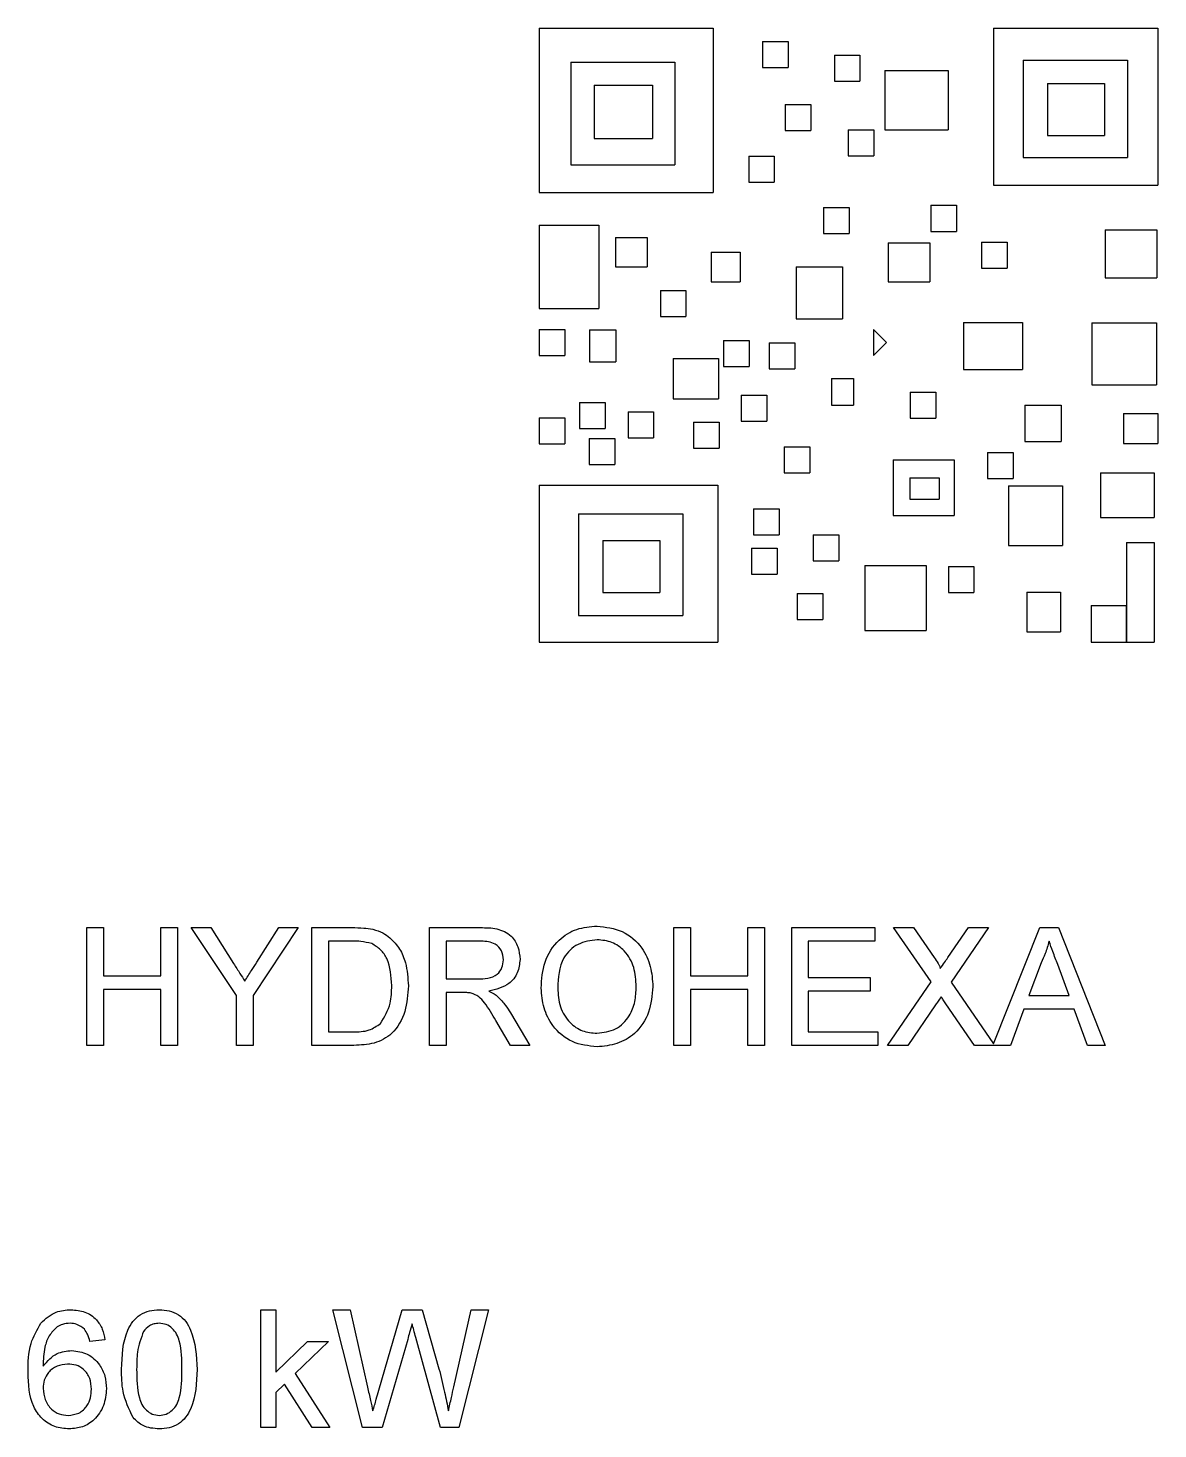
# Model space of a CAD drawing. Extents: x 75 to 2075, y 25 to 1460.
# Drawn here: x 674.21 to 713.65, y 1237.55 to 1286.43 of the extents above; entities that cross this region are included whole.
import ezdxf

# ---------------------------------------------------------------- set-up
doc = ezdxf.new("R2010")
doc.units = 0
doc.header["$LTSCALE"] = 5
doc.linetypes.add('SLD-KATı', pattern=[0])
doc.layers.get('0').update_dxf_attribs({"linetype": 'CONTINUOUS'})

msp = doc.modelspace()

# ---------------------------------------------------------------- linework, layer by layer
at = {"color": 7, "linetype": 'SLD-KATı'}
for p, q in [((692.053, 1286.434), (698.119, 1286.434)), ((692.053, 1286.434), (692.053, 1280.694)), ((698.119, 1286.434), (698.119, 1280.694)), ((707.905, 1286.434), (707.905, 1280.948)), ((707.905, 1286.434), (713.639, 1286.434)), ((713.639, 1286.434), (713.639, 1280.948)), ((699.846, 1285.966), (699.846, 1285.057)), ((699.846, 1285.966), (700.738, 1285.966)), ((700.738, 1285.966), (700.738, 1285.057)), ((693.149, 1285.24), (693.149, 1281.658)), ((693.149, 1285.24), (696.79, 1285.24)), ((696.79, 1285.24), (696.79, 1281.658)), ((702.352, 1285.482), (702.352, 1284.574)), ((702.352, 1285.482), (703.245, 1285.482)), ((703.245, 1285.482), (703.245, 1284.574)), ((708.947, 1285.318), (708.947, 1281.912)), ((708.947, 1285.318), (712.588, 1285.318)), ((712.588, 1285.318), (712.588, 1281.912)), ((699.846, 1285.057), (700.738, 1285.057)), ((704.112, 1284.954), (706.33, 1284.954)), ((704.112, 1284.954), (704.112, 1282.887)), ((706.33, 1284.954), (706.33, 1282.887)), ((693.964, 1284.442), (696.007, 1284.442)), ((693.964, 1284.442), (693.964, 1282.578)), ((696.007, 1284.442), (696.007, 1282.578)), ((702.352, 1284.574), (703.245, 1284.574)), ((709.788, 1284.497), (711.78, 1284.497)), ((709.788, 1284.497), (709.788, 1282.679)), ((711.78, 1284.497), (711.78, 1282.679)), ((700.637, 1283.767), (700.637, 1282.858)), ((700.637, 1283.767), (701.53, 1283.767)), ((701.53, 1283.767), (701.53, 1282.858)), ((700.637, 1282.858), (701.53, 1282.858)), ((702.836, 1282.887), (703.729, 1282.887)), ((702.836, 1282.887), (702.836, 1281.979)), ((703.729, 1282.887), (703.729, 1281.979)), ((704.112, 1282.887), (706.33, 1282.887)), ((693.964, 1282.578), (696.007, 1282.578)), ((709.788, 1282.679), (711.78, 1282.679)), ((699.362, 1281.963), (699.362, 1281.055)), ((699.362, 1281.963), (700.254, 1281.963)), ((700.254, 1281.963), (700.254, 1281.055)), ((702.836, 1281.979), (703.729, 1281.979)), ((708.947, 1281.912), (712.588, 1281.912)), ((693.149, 1281.658), (696.79, 1281.658)), ((699.362, 1281.055), (700.254, 1281.055)), ((707.905, 1280.948), (713.639, 1280.948)), ((692.053, 1280.694), (698.119, 1280.694)), ((701.977, 1280.17), (701.977, 1279.261)), ((701.977, 1280.17), (702.87, 1280.17)), ((702.87, 1280.17), (702.87, 1279.261)), ((705.723, 1280.247), (705.723, 1279.338)), ((705.723, 1280.247), (706.615, 1280.247)), ((706.615, 1280.247), (706.615, 1279.338)), ((692.048, 1279.56), (692.048, 1276.644)), ((692.048, 1279.56), (694.126, 1279.56)), ((694.126, 1279.56), (694.126, 1276.644)), ((711.804, 1279.388), (713.614, 1279.388)), ((711.804, 1279.388), (711.804, 1277.716)), ((713.614, 1279.388), (713.614, 1277.716)), ((694.71, 1279.127), (694.71, 1278.097)), ((694.71, 1279.127), (695.817, 1279.127)), ((695.817, 1279.127), (695.817, 1278.097)), ((701.977, 1279.261), (702.87, 1279.261)), ((704.233, 1278.944), (705.682, 1278.944)), ((704.233, 1278.944), (704.233, 1277.582)), ((705.682, 1278.944), (705.682, 1277.582)), ((705.723, 1279.338), (706.615, 1279.338)), ((707.493, 1278.964), (707.493, 1278.056)), ((707.493, 1278.964), (708.386, 1278.964)), ((708.386, 1278.964), (708.386, 1278.056)), ((698.05, 1278.612), (698.05, 1277.582)), ((698.05, 1278.612), (699.069, 1278.612)), ((699.069, 1278.612), (699.069, 1277.582)), ((694.71, 1278.097), (695.817, 1278.097)), ((701.023, 1278.097), (702.641, 1278.097)), ((701.023, 1278.097), (701.023, 1276.292)), ((702.641, 1278.097), (702.641, 1276.292)), ((707.493, 1278.056), (708.386, 1278.056)), ((698.05, 1277.582), (699.069, 1277.582)), ((704.233, 1277.582), (705.682, 1277.582)), ((711.804, 1277.716), (713.614, 1277.716)), ((696.281, 1277.27), (696.281, 1276.362)), ((696.281, 1277.27), (697.174, 1277.27)), ((697.174, 1277.27), (697.174, 1276.362)), ((692.048, 1276.644), (694.126, 1276.644)), ((696.281, 1276.362), (697.174, 1276.362)), ((701.023, 1276.292), (702.641, 1276.292)), ((706.863, 1276.159), (708.923, 1276.159)), ((706.863, 1276.159), (706.863, 1274.513)), ((708.923, 1276.159), (708.923, 1274.513)), ((711.335, 1276.15), (713.602, 1276.15)), ((711.335, 1276.15), (711.335, 1273.986)), ((713.602, 1276.15), (713.602, 1273.986)), ((692.048, 1275.911), (692.048, 1275.003)), ((692.048, 1275.911), (692.941, 1275.911)), ((692.941, 1275.911), (692.941, 1275.003)), ((693.807, 1275.901), (693.807, 1274.79)), ((693.807, 1275.901), (694.728, 1275.901)), ((694.728, 1275.901), (694.728, 1274.79)), ((698.488, 1275.526), (698.488, 1274.618)), ((698.488, 1275.526), (699.38, 1275.526)), ((699.38, 1275.526), (699.38, 1274.618)), ((703.722, 1275.911), (704.168, 1275.457)), ((703.722, 1275.911), (703.722, 1275.003)), ((703.722, 1275.003), (704.168, 1275.457)), ((692.048, 1275.003), (692.941, 1275.003)), ((700.078, 1275.449), (700.078, 1274.541)), ((700.078, 1275.449), (700.971, 1275.449)), ((700.971, 1275.449), (700.971, 1274.541)), ((693.807, 1274.79), (694.728, 1274.79)), ((696.724, 1274.904), (696.724, 1273.499)), ((696.724, 1274.904), (698.305, 1274.904)), ((698.305, 1274.904), (698.305, 1273.499)), ((698.488, 1274.618), (699.38, 1274.618)), ((700.078, 1274.541), (700.971, 1274.541)), ((706.863, 1274.513), (708.923, 1274.513)), ((702.257, 1274.201), (703.025, 1274.201)), ((702.257, 1274.201), (702.257, 1273.279)), ((703.025, 1274.201), (703.025, 1273.279)), ((711.335, 1273.986), (713.602, 1273.986)), ((696.724, 1273.499), (698.305, 1273.499)), ((699.104, 1273.627), (699.104, 1272.719)), ((699.104, 1273.627), (699.996, 1273.627)), ((699.996, 1273.627), (699.996, 1272.719)), ((705.004, 1273.73), (705.004, 1272.822)), ((705.004, 1273.73), (705.897, 1273.73)), ((705.897, 1273.73), (705.897, 1272.822)), ((693.459, 1273.371), (693.459, 1272.463)), ((693.459, 1273.371), (694.352, 1273.371)), ((694.352, 1273.371), (694.352, 1272.463)), ((695.153, 1273.037), (695.153, 1272.129)), ((695.153, 1273.037), (696.045, 1273.037)), ((696.045, 1273.037), (696.045, 1272.129)), ((702.257, 1273.279), (703.025, 1273.279)), ((708.997, 1273.279), (710.27, 1273.279)), ((708.997, 1273.279), (708.997, 1272.006)), ((710.27, 1273.279), (710.27, 1272.006)), ((692.048, 1272.832), (692.048, 1271.924)), ((692.048, 1272.832), (692.941, 1272.832)), ((692.941, 1272.832), (692.941, 1271.924)), ((697.436, 1272.678), (697.436, 1271.77)), ((697.436, 1272.678), (698.329, 1272.678)), ((698.329, 1272.678), (698.329, 1271.77)), ((699.104, 1272.719), (699.996, 1272.719)), ((705.004, 1272.822), (705.897, 1272.822)), ((712.44, 1272.987), (712.44, 1271.933)), ((712.44, 1272.987), (713.649, 1272.987)), ((713.649, 1272.987), (713.649, 1271.933)), ((693.459, 1272.463), (694.352, 1272.463)), ((693.793, 1272.113), (694.685, 1272.113)), ((693.793, 1272.113), (693.793, 1271.205)), ((694.685, 1272.113), (694.685, 1271.205)), ((695.153, 1272.129), (696.045, 1272.129)), ((692.048, 1271.924), (692.941, 1271.924)), ((697.436, 1271.77), (698.329, 1271.77)), ((700.602, 1271.816), (700.602, 1270.908)), ((700.602, 1271.816), (701.495, 1271.816)), ((701.495, 1271.816), (701.495, 1270.908)), ((707.698, 1271.626), (707.698, 1270.718)), ((707.698, 1271.626), (708.591, 1271.626)), ((708.591, 1271.626), (708.591, 1270.718)), ((708.997, 1272.006), (710.27, 1272.006)), ((712.44, 1271.933), (713.649, 1271.933)), ((693.793, 1271.205), (694.685, 1271.205)), ((704.4, 1271.362), (706.532, 1271.362)), ((704.4, 1271.362), (704.4, 1269.427)), ((706.532, 1271.362), (706.532, 1269.427)), ((700.602, 1270.908), (701.495, 1270.908)), ((704.984, 1270.741), (704.984, 1269.996)), ((704.984, 1270.741), (706.006, 1270.741)), ((706.006, 1270.741), (706.006, 1269.996)), ((707.698, 1270.718), (708.591, 1270.718)), ((711.646, 1270.914), (711.646, 1269.351)), ((711.646, 1270.914), (713.52, 1270.914)), ((713.52, 1270.914), (713.52, 1269.351)), ((692.048, 1270.487), (692.048, 1265.001)), ((692.048, 1270.487), (698.283, 1270.487)), ((698.283, 1270.487), (698.283, 1265.001)), ((708.427, 1270.46), (710.314, 1270.46)), ((708.427, 1270.46), (708.427, 1268.378)), ((710.314, 1270.46), (710.314, 1268.378)), ((699.532, 1269.654), (699.532, 1268.745)), ((699.532, 1269.654), (700.425, 1269.654)), ((700.425, 1269.654), (700.425, 1268.745)), ((704.984, 1269.996), (706.006, 1269.996)), ((693.427, 1269.482), (697.068, 1269.482)), ((693.427, 1269.482), (693.427, 1265.932)), ((697.068, 1269.482), (697.068, 1265.932)), ((704.4, 1269.427), (706.532, 1269.427)), ((711.646, 1269.351), (713.52, 1269.351)), ((699.532, 1268.745), (700.425, 1268.745)), ((701.618, 1268.753), (702.511, 1268.753)), ((701.618, 1268.753), (701.618, 1267.844)), ((702.511, 1268.753), (702.511, 1267.844)), ((694.268, 1268.55), (696.259, 1268.55)), ((694.268, 1268.55), (694.268, 1266.733)), ((696.259, 1268.55), (696.259, 1266.733)), ((699.462, 1268.286), (699.462, 1267.378)), ((699.462, 1268.286), (700.354, 1268.286)), ((700.354, 1268.286), (700.354, 1267.378)), ((708.427, 1268.378), (710.314, 1268.378)), ((712.549, 1268.477), (712.549, 1265.001)), ((712.549, 1268.477), (713.514, 1268.477)), ((713.514, 1268.477), (713.514, 1265.001)), ((701.618, 1267.844), (702.511, 1267.844)), ((703.412, 1267.676), (705.562, 1267.676)), ((703.412, 1267.676), (703.412, 1265.415)), ((705.562, 1267.676), (705.562, 1265.415)), ((706.334, 1267.649), (707.226, 1267.649)), ((706.334, 1267.649), (706.334, 1266.741)), ((707.226, 1267.649), (707.226, 1266.741)), ((699.462, 1267.378), (700.354, 1267.378)), ((694.268, 1266.733), (696.259, 1266.733)), ((701.057, 1266.707), (701.057, 1265.799)), ((701.057, 1266.707), (701.95, 1266.707)), ((701.95, 1266.707), (701.95, 1265.799)), ((706.334, 1266.741), (707.226, 1266.741)), ((709.071, 1266.743), (709.071, 1265.359)), ((709.071, 1266.743), (710.242, 1266.743)), ((710.242, 1266.743), (710.242, 1265.359)), ((711.312, 1266.28), (712.539, 1266.28)), ((711.312, 1266.28), (711.312, 1265.001)), ((712.539, 1266.28), (712.539, 1265.001)), ((693.427, 1265.932), (697.068, 1265.932)), ((701.057, 1265.799), (701.95, 1265.799)), ((703.412, 1265.415), (705.562, 1265.415)), ((709.071, 1265.359), (710.242, 1265.359)), ((692.048, 1265.001), (698.283, 1265.001)), ((711.312, 1265.001), (712.539, 1265.001)), ((712.549, 1265.001), (713.514, 1265.001)), ((676.261, 1255.043), (676.84, 1255.043)), ((676.261, 1250.934), (676.261, 1255.043)), ((676.84, 1255.043), (676.84, 1253.357)), ((678.842, 1255.043), (679.422, 1255.043)), ((678.842, 1253.357), (678.842, 1255.043)), ((679.422, 1255.043), (679.422, 1250.934)), ((679.902, 1255.043), (680.588, 1255.043)), ((681.482, 1252.675), (679.902, 1255.043)), ((680.588, 1255.043), (681.384, 1253.787)), ((683.642, 1255.043), (682.062, 1252.675)), ((682.191, 1253.834), (682.957, 1255.043)), ((682.957, 1255.043), (683.642, 1255.043)), ((684.111, 1255.043), (685.516, 1255.043)), ((684.111, 1250.934), (684.111, 1255.043)), ((688.22, 1255.043), (690.003, 1255.043)), ((688.22, 1250.934), (688.22, 1255.043)), ((696.755, 1255.043), (697.334, 1255.043)), ((696.755, 1250.934), (696.755, 1255.043)), ((697.334, 1255.043), (697.334, 1253.357)), ((699.336, 1255.043), (699.916, 1255.043)), ((699.336, 1253.357), (699.336, 1255.043)), ((699.916, 1255.043), (699.916, 1250.934)), ((700.864, 1255.043), (703.762, 1255.043)), ((700.864, 1250.934), (700.864, 1255.043)), ((703.762, 1255.043), (703.762, 1254.569)), ((704.419, 1255.043), (705.117, 1255.043)), ((705.727, 1253.145), (704.419, 1255.043)), ((705.117, 1255.043), (705.834, 1254.002)), ((706.315, 1254.002), (707.03, 1255.043)), ((707.738, 1255.043), (706.43, 1253.138)), ((707.03, 1255.043), (707.738, 1255.043)), ((707.91, 1250.989), (709.52, 1255.043)), ((709.52, 1255.043), (710.173, 1255.043)), ((710.173, 1255.043), (711.805, 1250.934)), ((685.523, 1254.569), (684.69, 1254.569)), ((684.69, 1254.569), (684.69, 1251.408)), ((690.024, 1254.569), (688.8, 1254.569)), ((688.8, 1254.569), (688.8, 1253.252)), ((701.444, 1254.569), (701.444, 1253.304)), ((703.762, 1254.569), (701.444, 1254.569)), ((709.566, 1253.81), (709.145, 1252.672)), ((710.548, 1252.672), (710.149, 1253.752)), ((676.84, 1253.357), (678.842, 1253.357)), ((688.8, 1253.252), (689.9, 1253.252)), ((697.334, 1253.357), (699.336, 1253.357)), ((701.444, 1253.304), (703.604, 1253.304)), ((703.604, 1253.304), (703.604, 1252.83)), ((704.208, 1250.934), (705.727, 1253.145)), ((706.43, 1253.138), (707.91, 1250.989)), ((676.84, 1252.883), (676.84, 1250.934)), ((678.842, 1252.883), (676.84, 1252.883)), ((678.842, 1250.934), (678.842, 1252.883)), ((681.482, 1250.934), (681.482, 1252.675)), ((682.062, 1252.675), (682.062, 1250.934)), ((688.8, 1252.777), (688.8, 1250.934)), ((689.393, 1252.777), (688.8, 1252.777)), ((697.334, 1252.883), (697.334, 1250.934)), ((699.336, 1252.883), (697.334, 1252.883)), ((699.336, 1250.934), (699.336, 1252.883)), ((701.444, 1252.83), (701.444, 1251.408)), ((703.604, 1252.83), (701.444, 1252.83)), ((709.145, 1252.672), (710.548, 1252.672)), ((691.044, 1252.068), (691.718, 1250.934)), ((705.887, 1252.348), (704.915, 1250.934)), ((707.25, 1250.934), (706.249, 1252.386)), ((708.971, 1252.198), (708.503, 1250.934)), ((710.722, 1252.198), (708.971, 1252.198)), ((711.19, 1250.934), (710.722, 1252.198)), ((691.053, 1250.934), (690.541, 1251.801)), ((684.69, 1251.408), (685.537, 1251.408)), ((701.444, 1251.408), (703.867, 1251.408)), ((703.867, 1251.408), (703.867, 1250.934)), ((676.84, 1250.934), (676.261, 1250.934)), ((679.422, 1250.934), (678.842, 1250.934)), ((682.062, 1250.934), (681.482, 1250.934)), ((685.583, 1250.934), (684.111, 1250.934)), ((688.8, 1250.934), (688.22, 1250.934)), ((691.718, 1250.934), (691.053, 1250.934)), ((697.334, 1250.934), (696.755, 1250.934)), ((699.916, 1250.934), (699.336, 1250.934)), ((703.867, 1250.934), (700.864, 1250.934)), ((704.915, 1250.934), (704.208, 1250.934)), ((708.503, 1250.934), (707.25, 1250.934)), ((711.805, 1250.934), (711.19, 1250.934)), ((682.329, 1241.71), (682.855, 1241.71)), ((682.329, 1237.6), (682.329, 1241.71)), ((682.855, 1241.71), (682.855, 1239.53)), ((684.848, 1241.71), (685.447, 1241.71)), ((685.883, 1237.6), (684.848, 1241.71)), ((685.447, 1241.71), (686.057, 1239.007)), ((686.456, 1238.905), (687.268, 1241.71)), ((687.268, 1241.71), (687.965, 1241.71)), ((687.965, 1241.71), (688.552, 1239.651)), ((689.07, 1239.023), (689.676, 1241.71)), ((690.275, 1241.71), (689.239, 1237.6)), ((689.676, 1241.71), (690.275, 1241.71)), ((676.893, 1240.656), (676.366, 1240.603)), ((682.855, 1239.53), (683.957, 1240.603)), ((684.69, 1240.603), (683.537, 1239.48)), ((683.957, 1240.603), (684.69, 1240.603)), ((687.459, 1240.675), (686.569, 1237.6)), ((688.602, 1237.6), (687.743, 1240.741)), ((683.537, 1239.48), (684.743, 1237.6)), ((683.158, 1239.111), (682.855, 1238.816)), ((682.855, 1238.816), (682.855, 1237.6)), ((684.127, 1237.6), (683.158, 1239.111)), ((682.855, 1237.6), (682.329, 1237.6)), ((684.743, 1237.6), (684.127, 1237.6)), ((686.569, 1237.6), (685.883, 1237.6)), ((689.239, 1237.6), (688.602, 1237.6))]:
    msp.add_line(p, q, dxfattribs=at)
for points, knots in [([(685.516, 1255.043), (685.652, 1255.042), (685.896, 1255.041), (686.136, 1255.001), (686.242, 1254.984)], [0, 0, 0, 0, 0.560169, 1, 1, 1, 1]), ([(686.242, 1254.984), (686.364, 1254.949), (686.581, 1254.886), (686.761, 1254.75), (686.84, 1254.69)], [0, 0, 0, 0, 0.5598278, 1, 1, 1, 1]), ([(690.003, 1255.043), (690.193, 1255.041), (690.569, 1255.037), (691.075, 1254.813), (691.336, 1254.379), (691.366, 1254.083), (691.381, 1253.935)], [0, 0, 0, 0, 0.281675, 0.559215, 0.77942, 1, 1, 1, 1]), ([(692.119, 1252.934), (692.139, 1253.242), (692.179, 1253.857), (692.659, 1254.604), (693.345, 1255.037), (693.828, 1255.076), (694.07, 1255.096)], [0, 0, 0, 0, 0.280567, 0.559574, 0.77956, 1, 1, 1, 1]), ([(694.07, 1255.096), (694.373, 1255.06), (694.977, 1254.989), (695.643, 1254.408), (695.969, 1253.693), (696.001, 1253.219), (696.017, 1252.982)], [0, 0, 0, 0, 0.279564, 0.558581, 0.779087, 1, 1, 1, 1]), ([(686.202, 1254.484), (686.078, 1254.514), (685.854, 1254.569), (685.625, 1254.569), (685.523, 1254.569)], [0, 0, 0, 0, 0.5592476, 1, 1, 1, 1]), ([(686.903, 1253.019), (686.885, 1253.345), (686.859, 1253.8), (686.531, 1254.291), (686.312, 1254.42), (686.202, 1254.484)], [0, 0, 0, 0, 0.559149, 0.780036, 1, 1, 1, 1]), ([(686.84, 1254.69), (686.96, 1254.565), (687.202, 1254.314), (687.437, 1253.728), (687.465, 1253.282), (687.483, 1253.01)], [0, 0, 0, 0, 0.279769, 0.559912, 1, 1, 1, 1]), ([(690.802, 1253.923), (690.789, 1254.03), (690.764, 1254.245), (690.478, 1254.541), (690.197, 1254.558), (690.024, 1254.569)], [0, 0, 0, 0, 0.280417, 0.559976, 1, 1, 1, 1]), ([(694.074, 1254.621), (693.843, 1254.59), (693.382, 1254.528), (692.749, 1253.907), (692.718, 1253.299), (692.698, 1252.927)], [0, 0, 0, 0, 0.280128, 0.559659, 1, 1, 1, 1]), ([(695.438, 1252.986), (695.424, 1253.21), (695.396, 1253.657), (695.088, 1254.223), (694.602, 1254.566), (694.25, 1254.603), (694.074, 1254.621)], [0, 0, 0, 0, 0.2807942, 0.5600647, 0.7799875, 1, 1, 1, 1]), ([(709.847, 1254.569), (709.807, 1254.422), (709.737, 1254.16), (709.618, 1253.917), (709.566, 1253.81)], [0, 0, 0, 0, 0.559961, 1, 1, 1, 1]), ([(710.149, 1253.752), (710.092, 1253.904), (709.991, 1254.177), (709.891, 1254.449), (709.847, 1254.569)], [0, 0, 0, 0, 0.560023, 1, 1, 1, 1]), ([(705.834, 1254.002), (705.88, 1253.932), (705.944, 1253.835), (706.023, 1253.707), (706.039, 1253.642), (706.047, 1253.611)], [0, 0, 0, 0, 0.561258, 0.781734, 1, 1, 1, 1]), ([(706.047, 1253.611), (706.097, 1253.684), (706.186, 1253.814), (706.276, 1253.944), (706.315, 1254.002)], [0, 0, 0, 0, 0.559975, 1, 1, 1, 1]), ([(681.384, 1253.787), (681.457, 1253.673), (681.587, 1253.469), (681.716, 1253.265), (681.773, 1253.175)], [0, 0, 0, 0, 0.56004, 1, 1, 1, 1]), ([(681.773, 1253.175), (681.851, 1253.298), (681.991, 1253.517), (682.13, 1253.737), (682.191, 1253.834)], [0, 0, 0, 0, 0.56, 1, 1, 1, 1]), ([(689.9, 1253.252), (690.02, 1253.254), (690.258, 1253.258), (690.587, 1253.374), (690.77, 1253.641), (690.791, 1253.829), (690.802, 1253.923)], [0, 0, 0, 0, 0.281561, 0.560227, 0.77986, 1, 1, 1, 1]), ([(691.381, 1253.935), (691.364, 1253.774), (691.33, 1253.454), (690.952, 1252.98), (690.542, 1252.887), (690.291, 1252.83)], [0, 0, 0, 0, 0.280521, 0.560512, 1, 1, 1, 1]), ([(687.483, 1253.01), (687.462, 1252.71), (687.421, 1252.112), (687.002, 1251.339), (686.292, 1250.963), (685.82, 1250.943), (685.583, 1250.934)], [0, 0, 0, 0, 0.280839, 0.5599483, 0.7790676, 1, 1, 1, 1]), ([(686.508, 1251.698), (686.645, 1251.926), (686.892, 1252.335), (686.9, 1252.809), (686.903, 1253.019)], [0, 0, 0, 0, 0.5574596, 1, 1, 1, 1]), ([(694.065, 1251.355), (694.291, 1251.384), (694.742, 1251.441), (695.209, 1251.911), (695.413, 1252.456), (695.429, 1252.809), (695.438, 1252.986)], [0, 0, 0, 0, 0.2790971, 0.5581861, 0.7788073, 1, 1, 1, 1]), ([(696.017, 1252.982), (695.991, 1252.68), (695.939, 1252.079), (695.461, 1251.349), (694.776, 1250.95), (694.304, 1250.904), (694.068, 1250.881)], [0, 0, 0, 0, 0.280348, 0.559503, 0.779635, 1, 1, 1, 1]), ([(689.679, 1252.759), (689.626, 1252.765), (689.531, 1252.778), (689.435, 1252.778), (689.393, 1252.777)], [0, 0, 0, 0, 0.559849, 1, 1, 1, 1]), ([(690.541, 1251.801), (690.415, 1252.011), (690.239, 1252.304), (689.953, 1252.651), (689.77, 1252.723), (689.679, 1252.759)], [0, 0, 0, 0, 0.560874, 0.780727, 1, 1, 1, 1]), ([(690.291, 1252.83), (690.355, 1252.799), (690.469, 1252.742), (690.567, 1252.663), (690.611, 1252.628)], [0, 0, 0, 0, 0.56015, 1, 1, 1, 1]), ([(690.611, 1252.628), (690.702, 1252.532), (690.866, 1252.36), (690.989, 1252.157), (691.044, 1252.068)], [0, 0, 0, 0, 0.559818, 1, 1, 1, 1]), ([(694.068, 1250.881), (693.771, 1250.915), (693.178, 1250.983), (692.52, 1251.545), (692.18, 1252.237), (692.139, 1252.701), (692.119, 1252.934)], [0, 0, 0, 0, 0.279597, 0.558765, 0.779307, 1, 1, 1, 1]), ([(692.698, 1252.927), (692.712, 1252.707), (692.74, 1252.269), (693.071, 1251.732), (693.548, 1251.404), (693.893, 1251.371), (694.065, 1251.355)], [0, 0, 0, 0, 0.2806721, 0.5598842, 0.7798522, 1, 1, 1, 1]), ([(706.081, 1252.63), (706.044, 1252.578), (705.979, 1252.484), (705.915, 1252.389), (705.887, 1252.348)], [0, 0, 0, 0, 0.56002, 1, 1, 1, 1]), ([(706.249, 1252.386), (706.218, 1252.431), (706.161, 1252.512), (706.105, 1252.594), (706.081, 1252.63)], [0, 0, 0, 0, 0.559892, 1, 1, 1, 1]), ([(685.537, 1251.408), (685.737, 1251.408), (686.092, 1251.408), (686.381, 1251.61), (686.508, 1251.698)], [0, 0, 0, 0, 0.561863, 1, 1, 1, 1]), ([(674.206, 1239.524), (674.212, 1239.868), (674.221, 1240.48), (674.522, 1241.01), (674.654, 1241.243)], [0, 0, 0, 0, 0.56141, 1, 1, 1, 1]), ([(674.654, 1241.243), (674.823, 1241.396), (675.125, 1241.669), (675.529, 1241.697), (675.707, 1241.71)], [0, 0, 0, 0, 0.558384, 1, 1, 1, 1]), ([(675.672, 1241.235), (675.584, 1241.229), (675.426, 1241.217), (675.286, 1241.145), (675.224, 1241.114)], [0, 0, 0, 0, 0.559692, 1, 1, 1, 1]), ([(676.176, 1241.025), (676.094, 1241.093), (675.946, 1241.215), (675.756, 1241.229), (675.672, 1241.235)], [0, 0, 0, 0, 0.559006, 1, 1, 1, 1]), ([(675.707, 1241.71), (675.872, 1241.696), (676.201, 1241.669), (676.591, 1241.399), (676.821, 1241.037), (676.869, 1240.783), (676.893, 1240.656)], [0, 0, 0, 0, 0.280051, 0.55919, 0.779378, 1, 1, 1, 1]), ([(677.473, 1239.627), (677.488, 1240.101), (677.508, 1240.694), (677.857, 1241.305), (678.114, 1241.548), (678.441, 1241.689), (678.673, 1241.703), (678.79, 1241.71)], [0, 0, 0, 0, 0.4991464, 0.6245256, 0.7495983, 0.8746732, 1, 1, 1, 1]), ([(678.784, 1241.235), (678.724, 1241.231), (678.605, 1241.224), (678.404, 1241.138), (678.301, 1241.024), (678.237, 1240.954)], [0, 0, 0, 0, 0.280458, 0.560694, 1, 1, 1, 1]), ([(679.58, 1239.629), (679.576, 1239.965), (679.572, 1240.387), (679.406, 1240.866), (679.249, 1241.065), (679.036, 1241.212), (678.868, 1241.227), (678.784, 1241.235)], [0, 0, 0, 0, 0.5003552, 0.6255281, 0.7505192, 0.875258, 1, 1, 1, 1]), ([(678.79, 1241.71), (678.906, 1241.702), (679.139, 1241.687), (679.465, 1241.547), (679.728, 1241.309), (680.053, 1240.685), (680.083, 1240.097), (680.107, 1239.627)], [0, 0, 0, 0, 0.125372, 0.250641, 0.375695, 0.501119, 1, 1, 1, 1]), ([(675.224, 1241.114), (675.124, 1241.014), (674.923, 1240.814), (674.752, 1240.328), (674.74, 1239.967), (674.733, 1239.745)], [0, 0, 0, 0, 0.279356, 0.559147, 1, 1, 1, 1]), ([(676.366, 1240.603), (676.345, 1240.689), (676.307, 1240.841), (676.216, 1240.969), (676.176, 1241.025)], [0, 0, 0, 0, 0.5604614, 1, 1, 1, 1]), ([(678.237, 1240.954), (678.152, 1240.714), (677.998, 1240.285), (677.999, 1239.83), (677.999, 1239.629)], [0, 0, 0, 0, 0.5580496, 1, 1, 1, 1]), ([(687.614, 1241.213), (687.585, 1241.113), (687.533, 1240.933), (687.481, 1240.754), (687.459, 1240.675)], [0, 0, 0, 0, 0.560038, 1, 1, 1, 1]), ([(687.743, 1240.741), (687.719, 1240.829), (687.676, 1240.986), (687.633, 1241.144), (687.614, 1241.213)], [0, 0, 0, 0, 0.559943, 1, 1, 1, 1]), ([(674.733, 1239.745), (674.884, 1239.916), (675.153, 1240.222), (675.555, 1240.267), (675.732, 1240.287)], [0, 0, 0, 0, 0.558625, 1, 1, 1, 1]), ([(675.732, 1240.287), (675.92, 1240.262), (676.298, 1240.211), (676.7, 1239.838), (676.917, 1239.398), (676.936, 1239.102), (676.946, 1238.953)], [0, 0, 0, 0, 0.279133, 0.558815, 0.779172, 1, 1, 1, 1]), ([(675.586, 1239.813), (675.46, 1239.799), (675.207, 1239.772), (674.92, 1239.548), (674.754, 1239.262), (674.74, 1239.064), (674.733, 1238.964)], [0, 0, 0, 0, 0.279736, 0.559348, 0.779423, 1, 1, 1, 1]), ([(676.419, 1238.937), (676.41, 1239.065), (676.392, 1239.322), (676.182, 1239.629), (675.888, 1239.793), (675.687, 1239.806), (675.586, 1239.813)], [0, 0, 0, 0, 0.280445, 0.559374, 0.779311, 1, 1, 1, 1]), ([(675.647, 1237.548), (675.474, 1237.563), (675.128, 1237.594), (674.678, 1237.883), (674.245, 1238.517), (674.222, 1239.108), (674.206, 1239.524)], [0, 0, 0, 0, 0.186919, 0.373552, 0.560244, 1, 1, 1, 1]), ([(677.872, 1237.943), (677.732, 1238.242), (677.481, 1238.777), (677.475, 1239.366), (677.473, 1239.627)], [0, 0, 0, 0, 0.55797, 1, 1, 1, 1]), ([(677.999, 1239.629), (678.004, 1239.293), (678.009, 1238.874), (678.169, 1238.393), (678.329, 1238.198), (678.538, 1238.047), (678.706, 1238.03), (678.79, 1238.022)], [0, 0, 0, 0, 0.500369, 0.625564, 0.750544, 0.875302, 1, 1, 1, 1]), ([(678.79, 1238.022), (678.873, 1238.031), (679.041, 1238.049), (679.251, 1238.197), (679.41, 1238.394), (679.571, 1238.873), (679.576, 1239.293), (679.58, 1239.629)], [0, 0, 0, 0, 0.124655, 0.249416, 0.374384, 0.499603, 1, 1, 1, 1]), ([(680.107, 1239.627), (680.091, 1239.153), (680.07, 1238.561), (679.723, 1237.95), (679.466, 1237.707), (679.139, 1237.568), (678.906, 1237.554), (678.79, 1237.548)], [0, 0, 0, 0, 0.499114, 0.624456, 0.749551, 0.874659, 1, 1, 1, 1]), ([(688.552, 1239.651), (688.62, 1239.377), (688.742, 1238.888), (688.837, 1238.393), (688.879, 1238.175)], [0, 0, 0, 0, 0.559995, 1, 1, 1, 1]), ([(674.733, 1238.964), (674.749, 1238.83), (674.779, 1238.563), (674.991, 1238.241), (675.289, 1238.049), (675.501, 1238.031), (675.607, 1238.022)], [0, 0, 0, 0, 0.2800828, 0.5597811, 0.7796895, 1, 1, 1, 1]), ([(675.607, 1238.022), (675.736, 1238.036), (675.995, 1238.066), (676.271, 1238.325), (676.402, 1238.633), (676.413, 1238.836), (676.419, 1238.937)], [0, 0, 0, 0, 0.279484, 0.558541, 0.778983, 1, 1, 1, 1]), ([(676.946, 1238.953), (676.925, 1238.753), (676.884, 1238.354), (676.566, 1237.872), (676.119, 1237.59), (675.804, 1237.562), (675.647, 1237.548)], [0, 0, 0, 0, 0.28022, 0.559758, 0.779755, 1, 1, 1, 1]), ([(686.057, 1239.007), (686.092, 1238.852), (686.155, 1238.574), (686.217, 1238.297), (686.244, 1238.175)], [0, 0, 0, 0, 0.560041, 1, 1, 1, 1]), ([(686.244, 1238.175), (686.284, 1238.311), (686.355, 1238.554), (686.425, 1238.798), (686.456, 1238.905)], [0, 0, 0, 0, 0.55996, 1, 1, 1, 1]), ([(688.879, 1238.175), (688.915, 1238.333), (688.979, 1238.616), (689.042, 1238.898), (689.07, 1239.023)], [0, 0, 0, 0, 0.559997, 1, 1, 1, 1]), ([(678.79, 1237.548), (678.592, 1237.565), (678.239, 1237.595), (677.984, 1237.837), (677.872, 1237.943)], [0, 0, 0, 0, 0.559709, 1, 1, 1, 1])]:
    msp.add_open_spline(points, degree=3, knots=knots, dxfattribs=at)

doc.saveas('drawing.dxf')
